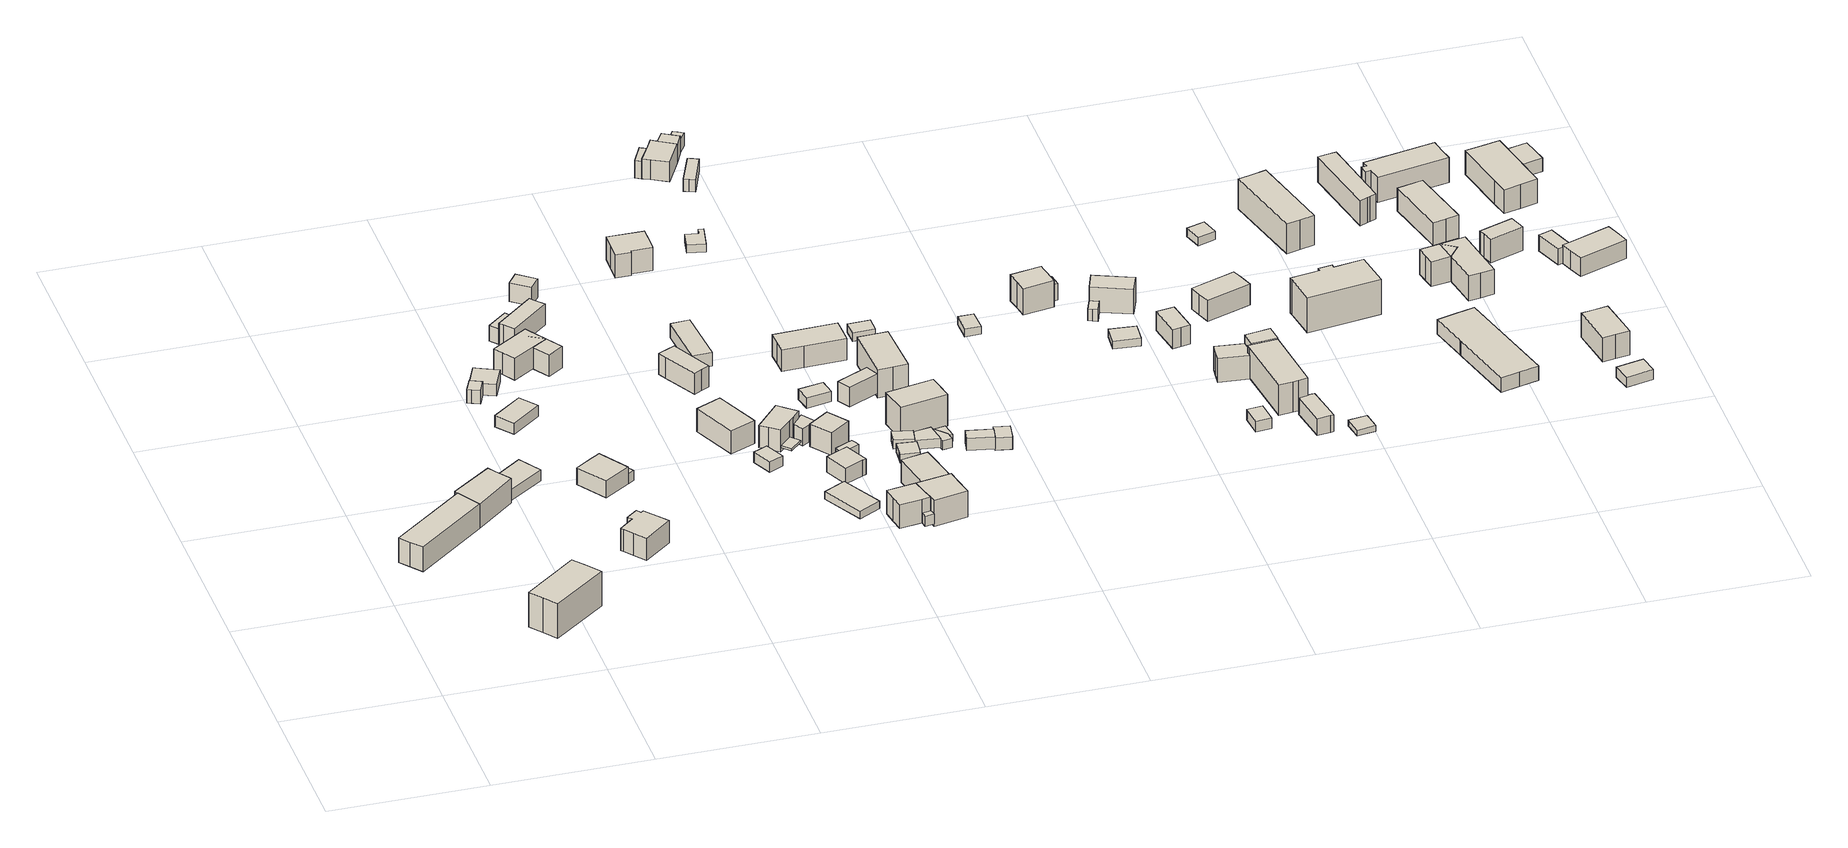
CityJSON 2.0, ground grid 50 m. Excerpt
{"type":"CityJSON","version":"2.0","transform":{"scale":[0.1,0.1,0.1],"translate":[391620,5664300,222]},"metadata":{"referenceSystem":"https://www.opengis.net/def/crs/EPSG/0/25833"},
"CityObjects":{
"building1":{"type":"Building","attributes":{"Gemeindeschluessel":"14627100","BezugspunktDach":"2200","function":"31001_9998","measuredHeight":10.17,"storeysAboveGround":3},"geometry":[{"type":"Solid","lod":"1","boundaries":[[[[0,1,2,3,4]],[[5,6,7,8,9]],[[5,9,4,3]],[[6,5,3,2]],[[7,6,2,1]],[[8,7,1,0]],[[9,8,0,4]]]]}]},
"building2":{"type":"Building","attributes":{"Gemeindeschluessel":"14627100","BezugspunktDach":"2200","function":"31001_9998","measuredHeight":15.36,"storeysAboveGround":5},"geometry":[{"type":"Solid","lod":"1","boundaries":[[[[10,11,12,13,14,15]],[[16,17,18,19,20,21]],[[16,21,15,14]],[[17,16,14,13]],[[18,17,13,12]],[[19,18,12,11]],[[20,19,11,10]],[[21,20,10,15]]]]}]},
"building3":{"type":"Building","attributes":{"Gemeindeschluessel":"14627100","BezugspunktDach":"2200","function":"31001_9998","measuredHeight":10.09,"storeysAboveGround":3},"geometry":[{"type":"Solid","lod":"1","boundaries":[[[[22,23,24,25,26,27,28,29,30]],[[31,32,33,34,35,6,36,5,37]],[[31,37,30,29]],[[32,31,29,28]],[[33,32,28,27]],[[34,33,27,26]],[[35,34,26,25]],[[6,35,25,24]],[[36,6,24,23]],[[5,36,23,22]],[[37,5,22,30]]]]}]},
"building4":{"type":"Building","attributes":{"Gemeindeschluessel":"14627100","BezugspunktDach":"2200","function":"31001_9998","measuredHeight":3.81,"storeysAboveGround":1},"geometry":[{"type":"Solid","lod":"1","boundaries":[[[[38,39,40,41,42]],[[43,44,34,32,31]],[[43,31,42,41]],[[44,43,41,40]],[[34,44,40,39]],[[32,34,39,38]],[[31,32,38,42]]]]}]},
"building5":{"type":"Building","attributes":{"Gemeindeschluessel":"14627100","BezugspunktDach":"2200","function":"31001_9998","measuredHeight":11.13,"storeysAboveGround":4},"geometry":[{"type":"Solid","lod":"1","boundaries":[[[[45,46,47,48,49,50,51,52,53,54,55]],[[56,57,58,59,60,61,62,63,64,65,66]],[[56,66,55,54]],[[57,56,54,53]],[[58,57,53,52]],[[59,58,52,51]],[[60,59,51,50]],[[61,60,50,49]],[[62,61,49,48]],[[63,62,48,47]],[[64,63,47,46]],[[65,64,46,45]],[[66,65,45,55]]]]}]},
"building6":{"type":"Building","attributes":{"Gemeindeschluessel":"14627100","function":"31001_9998"},"children":["building6-1","building6-2"]},
"building6-1":{"type":"BuildingPart","attributes":{"BezugspunktDach":"2200","measuredHeight":4.32,"storeysAboveGround":1},"parents":["building6"],"geometry":[{"type":"Solid","lod":"1","boundaries":[[[[67,68,69,70,71,72]],[[73,74,75,76,77,78]],[[73,78,72,71]],[[74,73,71,70]],[[75,74,70,69]],[[76,75,69,68]],[[77,76,68,67]],[[78,77,67,72]]]]}]},
"building6-2":{"type":"BuildingPart","attributes":{"BezugspunktDach":"2200","measuredHeight":5.6,"storeysAboveGround":2},"parents":["building6"],"geometry":[{"type":"Solid","lod":"1","boundaries":[[[[79,80,81,82,83]],[[78,84,85,86,87]],[[78,87,83,82]],[[84,78,82,81]],[[85,84,81,80]],[[86,85,80,79]],[[87,86,79,83]]]]}]},
"building7":{"type":"Building","attributes":{"Gemeindeschluessel":"14627100","BezugspunktDach":"2200","function":"31001_9998","measuredHeight":3.86,"storeysAboveGround":1},"geometry":[{"type":"Solid","lod":"1","boundaries":[[[[88,89,90,91]],[[92,93,94,95]],[[92,95,91,90]],[[93,92,90,89]],[[94,93,89,88]],[[95,94,88,91]]]]}]},
"building8":{"type":"Building","attributes":{"Gemeindeschluessel":"14627100","function":"31001_9998"},"children":["building8-1","building8-2"]},
"building8-1":{"type":"BuildingPart","attributes":{"BezugspunktDach":"2200","measuredHeight":7.68,"storeysAboveGround":3},"parents":["building8"],"geometry":[{"type":"Solid","lod":"1","boundaries":[[[[96,97,98,99,100]],[[101,102,103,104,105]],[[101,105,100,99]],[[102,101,99,98]],[[103,102,98,97]],[[104,103,97,96]],[[105,104,96,100]]]]}]},
"building8-2":{"type":"BuildingPart","attributes":{"BezugspunktDach":"2200","measuredHeight":3.93,"storeysAboveGround":1},"parents":["building8"],"geometry":[{"type":"Solid","lod":"1","boundaries":[[[[106,107,108,109]],[[110,111,103,112]],[[110,112,109,108]],[[111,110,108,107]],[[103,111,107,106]],[[112,103,106,109]]]]}]},
"building9":{"type":"Building","attributes":{"Gemeindeschluessel":"14627100","function":"31001_9998"},"children":["building9-1","building9-2"]},
"building9-1":{"type":"BuildingPart","attributes":{"BezugspunktDach":"2200","measuredHeight":8.28,"storeysAboveGround":3},"parents":["building9"],"geometry":[{"type":"Solid","lod":"1","boundaries":[[[[113,114,115,116,117]],[[118,119,120,121,122]],[[118,122,117,116]],[[119,118,116,115]],[[120,119,115,114]],[[121,120,114,113]],[[122,121,113,117]]]]}]},
"building9-2":{"type":"BuildingPart","attributes":{"BezugspunktDach":"2200","measuredHeight":8.28,"storeysAboveGround":3},"parents":["building9"],"geometry":[{"type":"Solid","lod":"1","boundaries":[[[[123,124,115,125,126]],[[127,119,128,129,130]],[[127,130,126,125]],[[119,127,125,115]],[[128,119,115,124]],[[129,128,124,123]],[[130,129,123,126]]]]}]},
"building10":{"type":"Building","attributes":{"Gemeindeschluessel":"14627100","function":"31001_9998"},"children":["building10-1","building10-2"]},
"building10-1":{"type":"BuildingPart","attributes":{"BezugspunktDach":"2200","measuredHeight":8.52,"storeysAboveGround":3},"parents":["building10"],"geometry":[{"type":"Solid","lod":"1","boundaries":[[[[131,132,133,134,135,136]],[[137,138,139,140,141,142]],[[137,142,136,135]],[[138,137,135,134]],[[139,138,134,133]],[[140,139,133,132]],[[141,140,132,131]],[[142,141,131,136]]]]}]},
"building10-2":{"type":"BuildingPart","attributes":{"BezugspunktDach":"2200","measuredHeight":5.28,"storeysAboveGround":2},"parents":["building10"],"geometry":[{"type":"Solid","lod":"1","boundaries":[[[[143,144,145,146]],[[147,148,142,149]],[[147,149,146,145]],[[148,147,145,144]],[[142,148,144,143]],[[149,142,143,146]]]]}]},
"building11":{"type":"Building","attributes":{"Gemeindeschluessel":"14627100","BezugspunktDach":"2200","function":"31001_9998","measuredHeight":7.3,"storeysAboveGround":2},"geometry":[{"type":"Solid","lod":"1","boundaries":[[[[150,151,152,153]],[[154,155,156,157]],[[154,157,153,152]],[[155,154,152,151]],[[156,155,151,150]],[[157,156,150,153]]]]}]},
"building12":{"type":"Building","attributes":{"Gemeindeschluessel":"14627100","BezugspunktDach":"2200","function":"31001_9998","measuredHeight":9.74,"storeysAboveGround":3},"geometry":[{"type":"Solid","lod":"1","boundaries":[[[[158,159,160,161,162]],[[163,164,165,166,167]],[[163,167,162,161]],[[164,163,161,160]],[[165,164,160,159]],[[166,165,159,158]],[[167,166,158,162]]]]}]},
"building13":{"type":"Building","attributes":{"Gemeindeschluessel":"14627100","BezugspunktDach":"2200","function":"31001_9998","measuredHeight":4.49,"storeysAboveGround":1},"geometry":[{"type":"Solid","lod":"1","boundaries":[[[[168,169,170,171]],[[172,173,174,175]],[[172,175,171,170]],[[173,172,170,169]],[[174,173,169,168]],[[175,174,168,171]]]]}]},
"building14":{"type":"Building","attributes":{"Gemeindeschluessel":"14627100","BezugspunktDach":"2200","function":"31001_9998","measuredHeight":9.71,"storeysAboveGround":3},"geometry":[{"type":"Solid","lod":"1","boundaries":[[[[176,177,178,179,180,181,182]],[[183,184,185,186,187,188,189]],[[183,189,182,181]],[[184,183,181,180]],[[185,184,180,179]],[[186,185,179,178]],[[187,186,178,177]],[[188,187,177,176]],[[189,188,176,182]]]]}]},
"building15":{"type":"Building","attributes":{"Gemeindeschluessel":"14627100","BezugspunktDach":"2200","function":"31001_9998","measuredHeight":2.56,"storeysAboveGround":1},"geometry":[{"type":"Solid","lod":"1","boundaries":[[[[190,191,192,193]],[[194,195,196,197]],[[194,197,193,192]],[[195,194,192,191]],[[196,195,191,190]],[[197,196,190,193]]]]}]},
"building16":{"type":"Building","attributes":{"Gemeindeschluessel":"14627100","BezugspunktDach":"2200","function":"31001_9998","measuredHeight":9.34,"storeysAboveGround":3},"geometry":[{"type":"Solid","lod":"1","boundaries":[[[[198,199,200,201,202,203,204,205]],[[206,207,208,209,210,211,212,213]],[[206,213,205,204]],[[207,206,204,203]],[[208,207,203,202]],[[209,208,202,201]],[[210,209,201,200]],[[211,210,200,199]],[[212,211,199,198]],[[213,212,198,205]]]]}]},
"building17":{"type":"Building","attributes":{"Gemeindeschluessel":"14627100","BezugspunktDach":"2200","function":"31001_9998","measuredHeight":0.772,"storeysAboveGround":1},"geometry":[{"type":"Solid","lod":"1","boundaries":[[[[214,215,216,217]],[[218,219,220,221]],[[218,221,217,216]],[[219,218,216,215]],[[220,219,215,214]],[[221,220,214,217]]]]}]},
"building18":{"type":"Building","attributes":{"Gemeindeschluessel":"14627100","BezugspunktDach":"2200","function":"31001_9998","measuredHeight":5.07,"storeysAboveGround":2},"geometry":[{"type":"Solid","lod":"1","boundaries":[[[[222,223,224,225,226]],[[227,228,229,230,231]],[[227,231,226,225]],[[228,227,225,224]],[[229,228,224,223]],[[230,229,223,222]],[[231,230,222,226]]]]}]},
"building19":{"type":"Building","attributes":{"Gemeindeschluessel":"14627100","BezugspunktDach":"2200","function":"31001_9998","measuredHeight":5.89,"storeysAboveGround":2},"geometry":[{"type":"Solid","lod":"1","boundaries":[[[[232,233,234,235,236,237,238]],[[239,240,241,242,243,244,245]],[[239,245,238,237]],[[240,239,237,236]],[[241,240,236,235]],[[242,241,235,234]],[[243,242,234,233]],[[244,243,233,232]],[[245,244,232,238]]]]}]},
"building20":{"type":"Building","attributes":{"Gemeindeschluessel":"14627100","BezugspunktDach":"2200","function":"31001_9998","measuredHeight":7.03,"storeysAboveGround":2},"geometry":[{"type":"Solid","lod":"1","boundaries":[[[[246,247,248,249,250,251]],[[252,253,254,255,256,257]],[[252,257,251,250]],[[253,252,250,249]],[[254,253,249,248]],[[255,254,248,247]],[[256,255,247,246]],[[257,256,246,251]]]]}]},
"building21":{"type":"Building","attributes":{"Gemeindeschluessel":"14627100","BezugspunktDach":"2200","function":"31001_9998","measuredHeight":10.52,"storeysAboveGround":4},"geometry":[{"type":"Solid","lod":"1","boundaries":[[[[258,259,260,261,262,263,264,265]],[[266,267,268,269,270,271,272,273]],[[266,273,265,264]],[[267,266,264,263]],[[268,267,263,262]],[[269,268,262,261]],[[270,269,261,260]],[[271,270,260,259]],[[272,271,259,258]],[[273,272,258,265]]]]}]},
"building22":{"type":"Building","attributes":{"Gemeindeschluessel":"14627100","function":"31001_9998"},"children":["building22-1","building22-2","building22-3"]},
"building22-1":{"type":"BuildingPart","attributes":{"BezugspunktDach":"2200","measuredHeight":10.21,"storeysAboveGround":3},"parents":["building22"],"geometry":[{"type":"Solid","lod":"1","boundaries":[[[[274,275,276,277,278,279,280]],[[281,282,283,284,285,286,287]],[[281,287,280,279]],[[282,281,279,278]],[[283,282,278,277]],[[284,283,277,276]],[[285,284,276,275]],[[286,285,275,274]],[[287,286,274,280]]]]}]},
"building22-2":{"type":"BuildingPart","attributes":{"BezugspunktDach":"2200","measuredHeight":3.5,"storeysAboveGround":1},"parents":["building22"],"geometry":[{"type":"Solid","lod":"1","boundaries":[[[[288,289,290,291,292]],[[293,294,295,296,287]],[[293,287,292,291]],[[294,293,291,290]],[[295,294,290,289]],[[296,295,289,288]],[[287,296,288,292]]]]}]},
"building22-3":{"type":"BuildingPart","attributes":{"BezugspunktDach":"2200","measuredHeight":3.5,"storeysAboveGround":1},"parents":["building22"],"geometry":[{"type":"Solid","lod":"1","boundaries":[[[[297,298,299,300]],[[283,301,302,284]],[[283,284,300,299]],[[301,283,299,298]],[[302,301,298,297]],[[284,302,297,300]]]]}]},
"building23":{"type":"Building","attributes":{"Gemeindeschluessel":"14627100","BezugspunktDach":"2200","function":"31001_9998","measuredHeight":5.19,"storeysAboveGround":2},"geometry":[{"type":"Solid","lod":"1","boundaries":[[[[303,304,305,306,307,308]],[[309,310,311,312,313,314]],[[309,314,308,307]],[[310,309,307,306]],[[311,310,306,305]],[[312,311,305,304]],[[313,312,304,303]],[[314,313,303,308]]]]}]},
"building24":{"type":"Building","attributes":{"Gemeindeschluessel":"14627100","BezugspunktDach":"2200","function":"31001_9998","measuredHeight":9.39,"storeysAboveGround":3},"geometry":[{"type":"Solid","lod":"1","boundaries":[[[[315,316,317,318]],[[319,320,321,322]],[[319,322,318,317]],[[320,319,317,316]],[[321,320,316,315]],[[322,321,315,318]]]]}]},
"building25":{"type":"Building","attributes":{"Gemeindeschluessel":"14627100","BezugspunktDach":"2200","function":"31001_9998","measuredHeight":11.03,"storeysAboveGround":4},"geometry":[{"type":"Solid","lod":"1","boundaries":[[[[323,324,325,326,327,279]],[[328,329,330,331,332,333]],[[328,333,279,327]],[[329,328,327,326]],[[330,329,326,325]],[[331,330,325,324]],[[332,331,324,323]],[[333,332,323,279]]]]}]},
"building26":{"type":"Building","attributes":{"Gemeindeschluessel":"14627100","BezugspunktDach":"2200","function":"31001_9998","measuredHeight":9.31,"storeysAboveGround":3},"geometry":[{"type":"Solid","lod":"1","boundaries":[[[[334,335,336,337]],[[338,339,340,341]],[[338,341,337,336]],[[339,338,336,335]],[[340,339,335,334]],[[341,340,334,337]]]]}]},
"building27":{"type":"Building","attributes":{"Gemeindeschluessel":"14627100","BezugspunktDach":"2200","function":"31001_9998","measuredHeight":3.47,"storeysAboveGround":1},"geometry":[{"type":"Solid","lod":"1","boundaries":[[[[342,343,344,345]],[[346,347,348,349]],[[346,349,345,344]],[[347,346,344,343]],[[348,347,343,342]],[[349,348,342,345]]]]}]},
"building28":{"type":"Building","attributes":{"Gemeindeschluessel":"14627100","BezugspunktDach":"2200","function":"31001_9998","measuredHeight":3.31,"storeysAboveGround":1},"geometry":[{"type":"Solid","lod":"1","boundaries":[[[[350,351,352,353,354,355]],[[356,357,358,359,360,361]],[[356,361,355,354]],[[357,356,354,353]],[[358,357,353,352]],[[359,358,352,351]],[[360,359,351,350]],[[361,360,350,355]]]]}]},
"building29":{"type":"Building","attributes":{"Gemeindeschluessel":"14627100","BezugspunktDach":"2200","function":"31001_9998","measuredHeight":3.23,"storeysAboveGround":1},"geometry":[{"type":"Solid","lod":"1","boundaries":[[[[362,363,364,365]],[[366,367,368,369]],[[366,369,365,364]],[[367,366,364,363]],[[368,367,363,362]],[[369,368,362,365]]]]}]},
"building30":{"type":"Building","attributes":{"Gemeindeschluessel":"14627100","BezugspunktDach":"2200","function":"31001_9998","measuredHeight":2.7,"storeysAboveGround":1},"geometry":[{"type":"Solid","lod":"1","boundaries":[[[[370,371,372,373,374,375]],[[376,377,378,379,380,381]],[[376,381,375,374]],[[377,376,374,373]],[[378,377,373,372]],[[379,378,372,371]],[[380,379,371,370]],[[381,380,370,375]]]]}]},
"building31":{"type":"Building","attributes":{"Gemeindeschluessel":"14627100","BezugspunktDach":"2200","function":"31001_9998","measuredHeight":9.22,"storeysAboveGround":3},"geometry":[{"type":"Solid","lod":"1","boundaries":[[[[382,383,384,385,386,387,388]],[[389,390,391,392,393,394,395]],[[389,395,388,387]],[[390,389,387,386]],[[391,390,386,385]],[[392,391,385,384]],[[393,392,384,383]],[[394,393,383,382]],[[395,394,382,388]]]]}]},
"building32":{"type":"Building","attributes":{"Gemeindeschluessel":"14627100","BezugspunktDach":"2200","function":"31001_9998","measuredHeight":8.23,"storeysAboveGround":3},"geometry":[{"type":"Solid","lod":"1","boundaries":[[[[396,397,398,399]],[[400,401,402,403]],[[400,403,399,398]],[[401,400,398,397]],[[402,401,397,396]],[[403,402,396,399]]]]}]},
"building33":{"type":"Building","attributes":{"Gemeindeschluessel":"14627100","BezugspunktDach":"2200","function":"31001_9998","measuredHeight":3.1,"storeysAboveGround":1},"geometry":[{"type":"Solid","lod":"1","boundaries":[[[[404,405,406,407]],[[408,409,410,411]],[[408,411,407,406]],[[409,408,406,405]],[[410,409,405,404]],[[411,410,404,407]]]]}]},
"building34":{"type":"Building","attributes":{"Gemeindeschluessel":"14627100","BezugspunktDach":"2200","function":"31001_9998","measuredHeight":12.46,"storeysAboveGround":4},"geometry":[{"type":"Solid","lod":"1","boundaries":[[[[412,413,414,415,416]],[[417,418,419,420,421]],[[417,421,416,415]],[[418,417,415,414]],[[419,418,414,413]],[[420,419,413,412]],[[421,420,412,416]]]]}]},
"building35":{"type":"Building","attributes":{"Gemeindeschluessel":"14627100","function":"31001_9998"},"children":["building35-1","building35-2"]},
"building35-1":{"type":"BuildingPart","attributes":{"BezugspunktDach":"2200","measuredHeight":2.99,"storeysAboveGround":1},"parents":["building35"],"geometry":[{"type":"Solid","lod":"1","boundaries":[[[[422,423,424,425,426]],[[427,428,429,430,431]],[[427,431,426,425]],[[428,427,425,424]],[[429,428,424,423]],[[430,429,423,422]],[[431,430,422,426]]]]}]},
"building35-2":{"type":"BuildingPart","attributes":{"BezugspunktDach":"2200","measuredHeight":2.45,"storeysAboveGround":1},"parents":["building35"],"geometry":[{"type":"Solid","lod":"1","boundaries":[[[[432,433,434,435]],[[436,437,427,431]],[[436,431,435,434]],[[437,436,434,433]],[[427,437,433,432]],[[431,427,432,435]]]]}]},
"building36":{"type":"Building","attributes":{"Gemeindeschluessel":"14627100","function":"31001_9998"},"children":["building36-1","building36-2","building36-3"]},
"building36-1":{"type":"BuildingPart","attributes":{"BezugspunktDach":"2200","measuredHeight":7.25,"storeysAboveGround":2},"parents":["building36"],"geometry":[{"type":"Solid","lod":"1","boundaries":[[[[438,439,440,441,442,443,444,445]],[[446,447,448,449,450,451,452,453]],[[446,453,445,444]],[[447,446,444,443]],[[448,447,443,442]],[[449,448,442,441]],[[450,449,441,440]],[[451,450,440,439]],[[452,451,439,438]],[[453,452,438,445]]]]}]},
"building36-2":{"type":"BuildingPart","attributes":{"BezugspunktDach":"2200","measuredHeight":6.3,"storeysAboveGround":2},"parents":["building36"],"geometry":[{"type":"Solid","lod":"1","boundaries":[[[[454,455,456,457]],[[458,446,453,459]],[[458,459,457,456]],[[446,458,456,455]],[[453,446,455,454]],[[459,453,454,457]]]]}]},
"building36-3":{"type":"BuildingPart","attributes":{"BezugspunktDach":"2200","measuredHeight":6.66,"storeysAboveGround":2},"parents":["building36"],"geometry":[{"type":"Solid","lod":"1","boundaries":[[[[460,461,462,463,464,465,466]],[[467,468,469,470,450,471,448]],[[467,448,466,465]],[[468,467,465,464]],[[469,468,464,463]],[[470,469,463,462]],[[450,470,462,461]],[[471,450,461,460]],[[448,471,460,466]]]]}]},
"building37":{"type":"Building","attributes":{"Gemeindeschluessel":"14627100","BezugspunktDach":"2200","function":"31001_9998","measuredHeight":4.62,"storeysAboveGround":2},"geometry":[{"type":"Solid","lod":"1","boundaries":[[[[472,473,474,475,476,477]],[[478,479,480,481,482,483]],[[478,483,477,476]],[[479,478,476,475]],[[480,479,475,474]],[[481,480,474,473]],[[482,481,473,472]],[[483,482,472,477]]]]}]},
"building38":{"type":"Building","attributes":{"Gemeindeschluessel":"14627100","BezugspunktDach":"2200","function":"31001_9998","measuredHeight":11.35,"storeysAboveGround":4},"geometry":[{"type":"Solid","lod":"1","boundaries":[[[[484,485,486,487,488,489]],[[490,491,492,493,494,495]],[[490,495,489,488]],[[491,490,488,487]],[[492,491,487,486]],[[493,492,486,485]],[[494,493,485,484]],[[495,494,484,489]]]]}]},
"building39":{"type":"Building","attributes":{"Gemeindeschluessel":"14627100","BezugspunktDach":"2200","function":"31001_9998","measuredHeight":4.21,"storeysAboveGround":1},"geometry":[{"type":"Solid","lod":"1","boundaries":[[[[496,497,498,499]],[[500,501,502,503]],[[500,503,499,498]],[[501,500,498,497]],[[502,501,497,496]],[[503,502,496,499]]]]}]},
"building40":{"type":"Building","attributes":{"Gemeindeschluessel":"14627100","BezugspunktDach":"2200","function":"31001_9998","measuredHeight":5.48,"storeysAboveGround":2},"geometry":[{"type":"Solid","lod":"1","boundaries":[[[[504,505,506,507,508]],[[509,510,511,512,513]],[[509,513,508,507]],[[510,509,507,506]],[[511,510,506,505]],[[512,511,505,504]],[[513,512,504,508]]]]}]},
"building41":{"type":"Building","attributes":{"Gemeindeschluessel":"14627100","BezugspunktDach":"2200","function":"31001_9998","measuredHeight":2.88,"storeysAboveGround":1},"geometry":[{"type":"Solid","lod":"1","boundaries":[[[[514,515,516,517]],[[518,519,520,521]],[[518,521,517,516]],[[519,518,516,515]],[[520,519,515,514]],[[521,520,514,517]]]]}]},
"building42":{"type":"Building","attributes":{"Gemeindeschluessel":"14627100","BezugspunktDach":"2200","function":"31001_9998","measuredHeight":4.18,"storeysAboveGround":1},"geometry":[{"type":"Solid","lod":"1","boundaries":[[[[522,523,524,525,526]],[[527,528,529,530,531]],[[527,531,526,525]],[[528,527,525,524]],[[529,528,524,523]],[[530,529,523,522]],[[531,530,522,526]]]]}]},
"building43":{"type":"Building","attributes":{"Gemeindeschluessel":"14627100","BezugspunktDach":"2200","function":"31001_9998","measuredHeight":2.68,"storeysAboveGround":1},"geometry":[{"type":"Solid","lod":"1","boundaries":[[[[532,533,534,535]],[[536,537,538,539]],[[536,539,535,534]],[[537,536,534,533]],[[538,537,533,532]],[[539,538,532,535]]]]}]},
"building44":{"type":"Building","attributes":{"Gemeindeschluessel":"14627100","function":"31001_9998"},"children":["building44-1","building44-2"]},
"building44-1":{"type":"BuildingPart","attributes":{"BezugspunktDach":"2200","measuredHeight":11.18,"storeysAboveGround":4},"parents":["building44"],"geometry":[{"type":"Solid","lod":"1","boundaries":[[[[540,541,542,543,544,545,546,547]],[[548,549,550,551,552,553,554,555]],[[548,555,547,546]],[[549,548,546,545]],[[550,549,545,544]],[[551,550,544,543]],[[552,551,543,542]],[[553,552,542,541]],[[554,553,541,540]],[[555,554,540,547]]]]}]},
"building44-2":{"type":"BuildingPart","attributes":{"BezugspunktDach":"2200","measuredHeight":5.69,"storeysAboveGround":2},"parents":["building44"],"geometry":[{"type":"Solid","lod":"1","boundaries":[[[[556,557,558,559]],[[560,561,551,549]],[[560,549,559,558]],[[561,560,558,557]],[[551,561,557,556]],[[549,551,556,559]]]]}]},
"building45":{"type":"Building","attributes":{"Gemeindeschluessel":"14627100","BezugspunktDach":"2200","function":"31001_9998","measuredHeight":2.72,"storeysAboveGround":1},"geometry":[{"type":"Solid","lod":"1","boundaries":[[[[562,563,564,565]],[[566,567,568,569]],[[566,569,565,564]],[[567,566,564,563]],[[568,567,563,562]],[[569,568,562,565]]]]}]},
"building46":{"type":"Building","attributes":{"Gemeindeschluessel":"14627100","function":"31001_9998"},"children":["building46-1","building46-2"]},
"building46-1":{"type":"BuildingPart","attributes":{"BezugspunktDach":"2200","measuredHeight":10.09,"storeysAboveGround":3},"parents":["building46"],"geometry":[{"type":"Solid","lod":"1","boundaries":[[[[570,571,572,573]],[[574,575,576,577]],[[574,577,573,572]],[[575,574,572,571]],[[576,575,571,570]],[[577,576,570,573]]]]}]},
"building46-2":{"type":"BuildingPart","attributes":{"BezugspunktDach":"2200","measuredHeight":4.78,"storeysAboveGround":2},"parents":["building46"],"geometry":[{"type":"Solid","lod":"1","boundaries":[[[[578,579,580,581,582,583]],[[577,584,585,586,587,588]],[[577,588,583,582]],[[584,577,582,581]],[[585,584,581,580]],[[586,585,580,579]],[[587,586,579,578]],[[588,587,578,583]]]]}]},
"building47":{"type":"Building","attributes":{"Gemeindeschluessel":"14627100","BezugspunktDach":"2200","function":"31001_9998","measuredHeight":3.75,"storeysAboveGround":1},"geometry":[{"type":"Solid","lod":"1","boundaries":[[[[589,590,591,592]],[[593,594,595,596]],[[593,596,592,591]],[[594,593,591,590]],[[595,594,590,589]],[[596,595,589,592]]]]}]},
"building48":{"type":"Building","attributes":{"Gemeindeschluessel":"14627100","BezugspunktDach":"2200","function":"31001_9998","measuredHeight":8.34,"storeysAboveGround":3},"geometry":[{"type":"Solid","lod":"1","boundaries":[[[[597,598,599,600,601]],[[602,603,604,605,606]],[[602,606,601,600]],[[603,602,600,599]],[[604,603,599,598]],[[605,604,598,597]],[[606,605,597,601]]]]}]},
"building49":{"type":"Building","attributes":{"Gemeindeschluessel":"14627100","BezugspunktDach":"2200","function":"31001_9998","measuredHeight":10.07,"storeysAboveGround":3},"geometry":[{"type":"Solid","lod":"1","boundaries":[[[[607,608,609,610,611,612,613,614]],[[615,616,617,618,619,620,621,622]],[[615,622,614,613]],[[616,615,613,612]],[[617,616,612,611]],[[618,617,611,610]],[[619,618,610,609]],[[620,619,609,608]],[[621,620,608,607]],[[622,621,607,614]]]]}]},
"building50":{"type":"Building","attributes":{"Gemeindeschluessel":"14627100","function":"31001_9998"},"children":["building50-1","building50-2"]},
"building50-1":{"type":"BuildingPart","attributes":{"BezugspunktDach":"2200","measuredHeight":12.4,"storeysAboveGround":4},"parents":["building50"],"geometry":[{"type":"Solid","lod":"1","boundaries":[[[[623,624,625,626,627,628,629,630,631]],[[632,633,634,635,636,637,638,639,640]],[[632,640,631,630]],[[633,632,630,629]],[[634,633,629,628]],[[635,634,628,627]],[[636,635,627,626]],[[637,636,626,625]],[[638,637,625,624]],[[639,638,624,623]],[[640,639,623,631]]]]}]},
"building50-2":{"type":"BuildingPart","attributes":{"BezugspunktDach":"2200","measuredHeight":12.36,"storeysAboveGround":4},"parents":["building50"],"geometry":[{"type":"Solid","lod":"1","boundaries":[[[[641,642,643,644,645,646]],[[647,648,634,649,632,650]],[[647,650,646,645]],[[648,647,645,644]],[[634,648,644,643]],[[649,634,643,642]],[[632,649,642,641]],[[650,632,641,646]]]]}]},
"building51":{"type":"Building","attributes":{"Gemeindeschluessel":"14627100","BezugspunktDach":"2200","function":"31001_9998","measuredHeight":5.96,"storeysAboveGround":2},"geometry":[{"type":"Solid","lod":"1","boundaries":[[[[651,652,653,654,655,656,657]],[[658,659,660,661,662,663,664]],[[658,664,657,656]],[[659,658,656,655]],[[660,659,655,654]],[[661,660,654,653]],[[662,661,653,652]],[[663,662,652,651]],[[664,663,651,657]]]]}]},
"building52":{"type":"Building","attributes":{"Gemeindeschluessel":"14627100","BezugspunktDach":"2200","function":"31001_3043","measuredHeight":9.83,"storeysAboveGround":3},"geometry":[{"type":"Solid","lod":"1","boundaries":[[[[665,666,667,668,669,670]],[[671,672,673,674,675,676]],[[671,676,670,669]],[[672,671,669,668]],[[673,672,668,667]],[[674,673,667,666]],[[675,674,666,665]],[[676,675,665,670]]]]}]},
"building53":{"type":"Building","attributes":{"Gemeindeschluessel":"14627100","BezugspunktDach":"2200","function":"31001_9998","measuredHeight":1.97,"storeysAboveGround":1},"geometry":[{"type":"Solid","lod":"1","boundaries":[[[[677,678,679,680]],[[681,682,683,684]],[[681,684,680,679]],[[682,681,679,678]],[[683,682,678,677]],[[684,683,677,680]]]]}]},
"building54":{"type":"Building","attributes":{"Gemeindeschluessel":"14627100","BezugspunktDach":"2200","function":"31001_9998","measuredHeight":2.92,"storeysAboveGround":1},"geometry":[{"type":"Solid","lod":"1","boundaries":[[[[685,686,687,688]],[[689,690,691,692]],[[689,692,688,687]],[[690,689,687,686]],[[691,690,686,685]],[[692,691,685,688]]]]}]},
"building55":{"type":"Building","attributes":{"Gemeindeschluessel":"14627100","BezugspunktDach":"2200","function":"31001_9998","measuredHeight":15.13,"storeysAboveGround":5},"geometry":[{"type":"Solid","lod":"1","boundaries":[[[[693,694,695,696,697,698,699,700,701]],[[702,703,704,705,706,707,708,709,710]],[[702,710,701,700]],[[703,702,700,699]],[[704,703,699,698]],[[705,704,698,697]],[[706,705,697,696]],[[707,706,696,695]],[[708,707,695,694]],[[709,708,694,693]],[[710,709,693,701]]]]}]},
"building56":{"type":"Building","attributes":{"Gemeindeschluessel":"14627100","BezugspunktDach":"2200","function":"31001_9998","measuredHeight":13.28,"storeysAboveGround":4},"geometry":[{"type":"Solid","lod":"1","boundaries":[[[[711,712,713,714,715,716]],[[717,718,719,720,721,722]],[[717,722,716,715]],[[718,717,715,714]],[[719,718,714,713]],[[720,719,713,712]],[[721,720,712,711]],[[722,721,711,716]]]]}]},
"building57":{"type":"Building","attributes":{"Gemeindeschluessel":"14627100","BezugspunktDach":"2200","function":"31001_9998","measuredHeight":5.64,"storeysAboveGround":2},"geometry":[{"type":"Solid","lod":"1","boundaries":[[[[723,724,725,726,727,728,729,730]],[[731,732,733,734,735,736,737,738]],[[731,738,730,729]],[[732,731,729,728]],[[733,732,728,727]],[[734,733,727,726]],[[735,734,726,725]],[[736,735,725,724]],[[737,736,724,723]],[[738,737,723,730]]]]}]},
"building58":{"type":"Building","attributes":{"Gemeindeschluessel":"14627100","BezugspunktDach":"2200","function":"31001_9998","measuredHeight":10.59,"storeysAboveGround":4},"geometry":[{"type":"Solid","lod":"1","boundaries":[[[[739,740,741,742,743,744,745]],[[746,747,748,749,750,751,752]],[[746,752,745,744]],[[747,746,744,743]],[[748,747,743,742]],[[749,748,742,741]],[[750,749,741,740]],[[751,750,740,739]],[[752,751,739,745]]]]}]},
"building59":{"type":"Building","attributes":{"Gemeindeschluessel":"14627100","function":"31001_9998"},"children":["building59-1","building59-2"]},
"building59-1":{"type":"BuildingPart","attributes":{"BezugspunktDach":"2200","measuredHeight":11.04,"storeysAboveGround":4},"parents":["building59"],"geometry":[{"type":"Solid","lod":"1","boundaries":[[[[753,754,755,756,757]],[[758,759,760,761,762]],[[758,762,757,756]],[[759,758,756,755]],[[760,759,755,754]],[[761,760,754,753]],[[762,761,753,757]]]]}]},
"building59-2":{"type":"BuildingPart","attributes":{"BezugspunktDach":"2200","measuredHeight":11.03,"storeysAboveGround":4},"parents":["building59"],"geometry":[{"type":"Solid","lod":"1","boundaries":[[[[763,764,765,766,757,767]],[[762,768,769,770,771,772]],[[762,772,767,757]],[[768,762,757,766]],[[769,768,766,765]],[[770,769,765,764]],[[771,770,764,763]],[[772,771,763,767]]]]}]},
"building60":{"type":"Building","attributes":{"Gemeindeschluessel":"14627100","BezugspunktDach":"2200","function":"31001_9998","measuredHeight":9.92,"storeysAboveGround":3},"geometry":[{"type":"Solid","lod":"1","boundaries":[[[[773,774,775,776,777]],[[778,779,780,781,782]],[[778,782,777,776]],[[779,778,776,775]],[[780,779,775,774]],[[781,780,774,773]],[[782,781,773,777]]]]}]},
"building61":{"type":"Building","attributes":{"Gemeindeschluessel":"14627100","BezugspunktDach":"2200","function":"31001_9998","measuredHeight":10.93,"storeysAboveGround":4},"geometry":[{"type":"Solid","lod":"1","boundaries":[[[[783,784,785,786,787,788,789,790,791,792]],[[793,794,795,796,797,798,799,800,801,802]],[[793,802,792,791]],[[794,793,791,790]],[[795,794,790,789]],[[796,795,789,788]],[[797,796,788,787]],[[798,797,787,786]],[[799,798,786,785]],[[800,799,785,784]],[[801,800,784,783]],[[802,801,783,792]]]]}]},
"building62":{"type":"Building","attributes":{"Gemeindeschluessel":"14627100","BezugspunktDach":"2200","function":"31001_9998","measuredHeight":3.54,"storeysAboveGround":1},"geometry":[{"type":"Solid","lod":"1","boundaries":[[[[803,804,805,806]],[[807,808,809,810]],[[807,810,806,805]],[[808,807,805,804]],[[809,808,804,803]],[[810,809,803,806]]]]}]},
"building63":{"type":"Building","attributes":{"Gemeindeschluessel":"14627100","function":"31001_9998"},"children":["building63-1","building63-2"]},
"building63-1":{"type":"BuildingPart","attributes":{"BezugspunktDach":"2200","measuredHeight":10.84,"storeysAboveGround":4},"parents":["building63"],"geometry":[{"type":"Solid","lod":"1","boundaries":[[[[811,812,813,814,815,816,817]],[[818,819,820,821,822,823,824]],[[818,824,817,816]],[[819,818,816,815]],[[820,819,815,814]],[[821,820,814,813]],[[822,821,813,812]],[[823,822,812,811]],[[824,823,811,817]]]]}]},
"building63-2":{"type":"BuildingPart","attributes":{"BezugspunktDach":"2200","measuredHeight":3.5,"storeysAboveGround":1},"parents":["building63"],"geometry":[{"type":"Solid","lod":"1","boundaries":[[[[825,826,827,828]],[[829,830,831,820]],[[829,820,828,827]],[[830,829,827,826]],[[831,830,826,825]],[[820,831,825,828]]]]}]},
"building64":{"type":"Building","attributes":{"Gemeindeschluessel":"14627100","BezugspunktDach":"2200","function":"31001_9998","measuredHeight":9.64,"storeysAboveGround":3},"geometry":[{"type":"Solid","lod":"1","boundaries":[[[[832,833,834,835,836]],[[837,838,839,840,841]],[[837,841,836,835]],[[838,837,835,834]],[[839,838,834,833]],[[840,839,833,832]],[[841,840,832,836]]]]}]},
"building65":{"type":"Building","attributes":{"Gemeindeschluessel":"14627100","BezugspunktDach":"2200","function":"31001_9998","measuredHeight":6.44,"storeysAboveGround":2},"geometry":[{"type":"Solid","lod":"1","boundaries":[[[[842,843,844,845,846,847]],[[848,849,850,851,852,853]],[[848,853,847,846]],[[849,848,846,845]],[[850,849,845,844]],[[851,850,844,843]],[[852,851,843,842]],[[853,852,842,847]]]]}]},
"building66":{"type":"Building","attributes":{"Gemeindeschluessel":"14627100","BezugspunktDach":"2200","function":"31001_9998","measuredHeight":10.77,"storeysAboveGround":4},"geometry":[{"type":"Solid","lod":"1","boundaries":[[[[854,855,856,857,858,859,860]],[[861,862,863,864,865,866,867]],[[861,867,860,859]],[[862,861,859,858]],[[863,862,858,857]],[[864,863,857,856]],[[865,864,856,855]],[[866,865,855,854]],[[867,866,854,860]]]]}]},
"building67":{"type":"Building","attributes":{"Gemeindeschluessel":"14627100","BezugspunktDach":"2200","function":"31001_9998","measuredHeight":7.88,"storeysAboveGround":3},"geometry":[{"type":"Solid","lod":"1","boundaries":[[[[868,869,870,871,872,873,874]],[[875,876,877,878,879,880,881]],[[875,881,874,873]],[[876,875,873,872]],[[877,876,872,871]],[[878,877,871,870]],[[879,878,870,869]],[[880,879,869,868]],[[881,880,868,874]]]]}]},
"building68":{"type":"Building","attributes":{"Gemeindeschluessel":"14627100","BezugspunktDach":"2200","function":"31001_9998","measuredHeight":4.52,"storeysAboveGround":2},"geometry":[{"type":"Solid","lod":"1","boundaries":[[[[882,883,884,885]],[[886,887,888,889]],[[886,889,885,884]],[[887,886,884,883]],[[888,887,883,882]],[[889,888,882,885]]]]}]}
},
"vertices":[
[33,449,250],[62,413,250],[284,588,250],[239,663,250],[7,481,250],[239,663,165],[284,588,165],[62,413,165],[33,449,165],[7,481,165],
[318,46,256],[350,3,256],[522,135,256],[488,178,256],[455,219,256],[286,87,256],[455,219,136],[488,178,136],[522,135,136],[350,3,136],[318,46,136],[286,87,136],
[239,663,249],[259,630,249],[284,588,249],[411,694,249],[407,701,249],[386,730,249],[375,746,249],[361,767,249],[233,674,249],[361,767,165],[375,746,165],[386,730,165],[407,701,165],[411,694,165],[259,630,165],[233,674,165],
[375,746,203],[407,701,203],[526,783,203],[480,854,203],[361,767,203],[480,854,165],[526,783,165],
[654,363,235],[677,334,235],[705,299,235],[795,371,235],[767,406,235],[737,443,235],[729,436,235],[718,450,235],[683,422,235],[694,409,235],[648,371,235],[694,409,158],[683,422,158],[718,450,158],[729,436,158],[737,443,158],[767,406,158],[795,371,158],[705,299,158],[677,334,158],[654,363,158],[648,371,158],
[446,1234,239],[515,1203,239],[547,1276,239],[479,1306,239],[473,1309,239],[441,1237,239],[473,1309,199],[479,1306,199],[547,1276,199],[515,1203,199],[446,1234,199],[441,1237,199],
[435,1187,246],[458,1176,246],[478,1220,246],[441,1237,246],[421,1193,246],[478,1220,199],[458,1176,199],[435,1187,199],[421,1193,199],
[513,1013,224],[606,1085,224],[563,1140,224],[470,1068,224],[563,1140,185],[606,1085,185],[513,1013,185],[470,1068,185],
[682,638,226],[764,692,226],[703,785,226],[665,761,226],[620,731,226],[665,761,168],[703,785,168],[764,692,168],[682,638,168],[620,731,168],
[764,692,202],[785,706,202],[738,779,202],[716,765,202],[738,779,168],[785,706,168],[716,765,168],
[572,1337,255],[597,1298,255],[714,1374,255],[670,1441,255],[553,1365,255],[670,1441,180],[714,1374,180],[597,1298,180],[572,1337,180],[553,1365,180],
[699,1290,255],[748,1322,255],[669,1400,255],[665,1342,255],[669,1400,180],[748,1322,180],[699,1290,180],[665,1342,180],
[615,1473,259],[640,1444,259],[762,1547,259],[737,1576,259],[726,1589,259],[604,1486,259],[726,1589,186],[737,1576,186],[762,1547,186],[640,1444,186],[615,1473,186],[604,1486,186],
[604,1486,239],[666,1538,239],[644,1564,239],[582,1512,239],[644,1564,186],[666,1538,186],[582,1512,186],
[750,1646,257],[780,1686,257],[724,1728,257],[694,1688,257],[724,1728,193],[780,1686,193],[750,1646,193],[694,1688,193],
[1125,857,183],[1205,892,183],[1142,1036,183],[1100,1017,183],[1062,1000,183],[1100,1017,103],[1142,1036,103],[1205,892,103],[1125,857,103],[1062,1000,103],
[1200,714,151],[1245,736,151],[1215,799,151],[1170,778,151],[1215,799,115],[1245,736,115],[1200,714,115],[1170,778,115],
[1055,1300,175],[1112,1194,175],[1138,1208,175],[1163,1222,175],[1096,1352,175],[1069,1339,175],[1042,1327,175],[1069,1339,102],[1096,1352,102],[1163,1222,102],[1138,1208,102],[1112,1194,102],[1055,1300,102],[1042,1327,102],
[1388,420,129],[1457,457,129],[1388,587,129],[1318,550,129],[1388,587,103],[1457,457,103],[1388,420,103],[1318,550,103],
[1241,869,167],[1271,846,167],[1309,884,167],[1325,899,167],[1350,928,167],[1319,954,167],[1294,976,167],[1217,887,167],[1294,976,90],[1319,954,90],[1350,928,90],[1325,899,90],[1309,884,90],[1271,846,90],[1241,869,90],[1217,887,90],
[1297,819,113],[1335,857,113],[1309,884,113],[1271,846,113],[1309,884,106],[1335,857,106],[1297,819,106],[1271,846,106],
[1140,1314,155],[1201,1318,155],[1187,1503,155],[1129,1499,155],[1126,1498,155],[1129,1499,107],[1187,1503,107],[1201,1318,107],[1140,1314,107],[1126,1498,107],
[1398,604,161],[1458,633,161],[1469,638,161],[1433,715,161],[1422,709,161],[1418,708,161],[1362,681,161],[1418,708,107],[1422,709,107],[1433,715,107],[1469,638,107],[1458,633,107],[1398,604,107],[1362,681,107],
[1343,865,145],[1368,882,145],[1390,897,145],[1360,940,145],[1344,921,145],[1325,899,145],[1344,921,86],[1360,940,86],[1390,897,86],[1368,882,86],[1343,865,86],[1325,899,86],
[1086,1765,243],[1087,1775,243],[1154,1773,243],[1155,1814,243],[1155,1864,243],[1040,1866,243],[1039,1816,243],[1038,1765,243],[1039,1816,163],[1040,1866,163],[1155,1864,163],[1155,1814,163],[1154,1773,163],[1087,1775,163],[1086,1765,163],[1038,1765,163],
[1477,381,183],[1484,340,183],[1555,351,183],[1582,356,183],[1572,396,183],[1561,440,183],[1470,426,183],[1561,440,102],[1572,396,102],[1582,356,102],[1555,351,102],[1484,340,102],[1477,381,102],[1470,426,102],
[1525,435,137],[1522,456,137],[1503,453,137],[1506,432,137],[1470,426,137],[1506,432,102],[1503,453,102],[1522,456,102],[1525,435,102],
[1558,330,137],[1587,335,137],[1582,356,137],[1555,351,137],[1587,335,102],[1558,330,102],
[1410,724,149],[1418,708,149],[1475,735,149],[1468,751,149],[1462,762,149],[1405,735,149],[1462,762,103],[1468,751,103],[1475,735,103],[1418,708,103],[1410,724,103],[1405,735,103],
[1407,782,171],[1472,830,171],[1425,894,171],[1360,847,171],[1425,894,93],[1472,830,93],[1407,782,93],[1360,847,93],
[1571,400,183],[1587,335,183],[1695,356,183],[1682,421,183],[1675,460,183],[1675,460,93],[1682,421,93],[1695,356,93],[1587,335,93],[1571,400,93],[1561,440,93],
[1586,445,174],[1675,460,174],[1645,602,174],[1560,585,174],[1645,602,96],[1675,460,96],[1586,445,96],[1560,585,96],
[1416,1072,110],[1495,1087,110],[1485,1140,110],[1406,1125,110],[1485,1140,75],[1495,1087,75],[1416,1072,75],[1406,1125,75],
[1649,691,117],[1651,709,117],[1655,750,117],[1595,756,117],[1591,714,117],[1590,696,117],[1591,714,88],[1595,756,88],[1655,750,88],[1651,709,88],[1649,691,88],[1590,696,88],
[1653,763,118],[1661,809,118],[1599,821,118],[1591,776,118],[1599,821,86],[1661,809,86],[1653,763,86],[1591,776,86],
[1327,1814,198],[1343,1894,198],[1327,1897,198],[1322,1875,198],[1283,1882,198],[1272,1825,198],[1283,1882,171],[1322,1875,171],[1327,1897,171],[1343,1894,171],[1327,1814,171],[1272,1825,171],
[1397,1315,156],[1398,1273,156],[1468,1275,156],[1597,1279,156],[1596,1322,156],[1595,1365,156],[1395,1358,156],[1595,1365,81],[1596,1322,81],[1597,1279,81],[1468,1275,81],[1398,1273,81],[1397,1315,81],[1395,1358,81],
[1540,1050,138],[1637,1097,138],[1618,1140,138],[1515,1091,138],[1618,1140,71],[1637,1097,71],[1540,1050,71],[1515,1091,71],
[1729,752,113],[1718,818,113],[1661,809,113],[1653,763,113],[1661,809,82],[1718,818,82],[1729,752,82],[1653,763,82],
[1632,839,183],[1783,869,183],[1773,922,183],[1766,958,183],[1614,929,183],[1766,958,73],[1773,922,73],[1783,869,73],[1632,839,73],[1614,929,73],
[1729,752,110],[1731,741,110],[1762,746,110],[1757,775,110],[1718,818,110],[1757,775,80],[1762,746,80],[1731,741,80],[1729,752,80],[1718,818,80],
[1757,775,104],[1772,777,104],[1764,826,104],[1718,818,104],[1764,826,80],[1772,777,80],
[1270,2191,265],[1320,2165,265],[1367,2252,265],[1319,2281,265],[1314,2284,265],[1298,2294,265],[1281,2264,265],[1246,2203,265],[1281,2264,197],[1298,2294,197],[1314,2284,197],[1319,2281,197],[1367,2252,197],[1320,2165,197],[1270,2191,197],[1246,2203,197],
[1246,2203,257],[1281,2264,257],[1259,2276,257],[1227,2213,257],[1259,2276,197],[1227,2213,197],
[1335,2272,259],[1367,2252,259],[1391,2299,259],[1361,2316,259],[1360,2317,259],[1341,2328,259],[1314,2284,259],[1341,2328,197],[1360,2317,197],[1361,2316,197],[1391,2299,197],[1335,2272,197],
[1362,2111,231],[1380,2104,231],[1421,2207,231],[1405,2214,231],[1389,2221,231],[1346,2117,231],[1389,2221,189],[1405,2214,189],[1421,2207,189],[1380,2104,189],[1362,2111,189],[1346,2117,189],
[1638,1097,152],[1685,1099,152],[1732,1102,152],[1724,1285,152],[1676,1284,152],[1630,1282,152],[1676,1284,55],[1724,1285,55],[1732,1102,55],[1685,1099,55],[1638,1097,55],[1630,1282,55],
[1883,717,112],[1891,759,112],[1809,774,112],[1801,732,112],[1809,774,70],[1891,759,70],[1883,717,70],[1801,732,70],
[1391,2299,245],[1412,2333,245],[1395,2343,245],[1381,2351,245],[1361,2316,245],[1381,2351,200],[1395,2343,200],[1412,2333,200],[1391,2299,200],[1361,2316,200],
[1639,1362,115],[1709,1364,115],[1708,1414,115],[1638,1412,115],[1708,1414,86],[1709,1364,86],[1639,1362,86],[1638,1412,86],
[1933,708,108],[1944,767,108],[1894,776,108],[1891,759,108],[1883,717,108],[1891,759,66],[1894,776,66],[1944,767,66],[1933,708,66],[1883,717,66],
[1966,1315,98],[2016,1316,98],[2014,1386,98],[1964,1385,98],[2014,1386,71],[2016,1316,71],[1966,1315,71],[1964,1385,71],
[2172,1480,122],[2179,1439,122],[2277,1456,122],[2272,1484,122],[2270,1497,122],[2265,1525,122],[2263,1540,122],[2164,1522,122],[2263,1540,31],[2265,1525,31],[2270,1497,31],[2272,1484,31],[2277,1456,31],[2179,1439,31],[2172,1480,31],[2164,1522,31],
[2272,1484,88],[2298,1488,88],[2291,1529,88],[2265,1525,88],[2291,1529,31],[2298,1488,31],
[2466,1200,48],[2472,1265,48],[2388,1272,48],[2382,1206,48],[2388,1272,21],[2472,1265,21],[2466,1200,21],[2382,1206,21],
[2489,1355,116],[2512,1415,116],[2390,1463,116],[2368,1403,116],[2390,1463,30],[2512,1415,30],[2489,1355,30],[2368,1403,30],
[2364,1354,70],[2379,1348,70],[2395,1392,70],[2380,1398,70],[2368,1403,70],[2351,1359,70],[2380,1398,30],[2395,1392,30],[2379,1348,30],[2364,1354,30],[2351,1359,30],
[2664,690,41],[2714,694,41],[2708,764,41],[2658,759,41],[2708,764,4],[2714,694,4],[2664,690,4],[2658,759,4],
[2549,1155,89],[2576,1160,89],[2605,1166,89],[2587,1272,89],[2530,1263,89],[2587,1272,24],[2605,1166,24],[2576,1160,24],[2549,1155,24],[2530,1263,24],
[2717,930,110],[2715,945,110],[2726,946,110],[2724,961,110],[2720,996,110],[2630,1006,110],[2626,972,110],[2623,940,110],[2626,972,28],[2630,1006,28],[2720,996,28],[2724,961,28],[2726,946,28],[2715,945,28],[2717,930,28],[2623,940,28],
[2717,930,136],[2742,717,136],[2788,721,136],[2805,723,136],[2834,729,136],[2808,953,136],[2761,949,136],[2726,946,136],[2715,945,136],[2726,946,31],[2761,949,31],[2808,953,31],[2834,729,31],[2805,723,31],[2788,721,31],[2742,717,31],[2717,930,31],[2715,945,31],
[2726,946,140],[2759,949,140],[2808,953,140],[2802,1008,140],[2753,1001,140],[2720,996,140],[2753,1001,31],[2802,1008,31],[2759,949,31],[2720,996,31],
[2825,599,77],[2867,605,77],[2877,606,77],[2855,732,77],[2846,731,77],[2834,729,77],[2805,723,77],[2834,729,19],[2846,731,19],[2855,732,19],[2877,606,19],[2867,605,19],[2825,599,19],[2805,723,19],
[2658,1253,132],[2672,1213,132],[2815,1264,132],[2801,1304,132],[2788,1340,132],[2645,1290,132],[2788,1340,60],[2801,1304,60],[2815,1264,60],[2672,1213,60],[2658,1253,60],[2645,1290,60],
[2930,547,51],[2989,556,51],[2980,615,51],[2921,606,51],[2980,615,31],[2989,556,31],[2930,547,31],[2921,606,31],
[2741,1548,130],[2798,1566,130],[2780,1623,130],[2723,1605,130],[2780,1623,101],[2798,1566,101],[2741,1548,101],[2723,1605,101],
[2917,1177,181],[2933,1073,181],[3167,1109,181],[3148,1226,181],[3052,1210,181],[3051,1222,181],[3008,1216,181],[3010,1205,181],[2915,1190,181],[3010,1205,60],[3008,1216,60],[3051,1222,60],[3052,1210,60],[3148,1226,60],[3167,1109,60],[2933,1073,60],[2917,1177,60],[2915,1190,60],
[2980,1448,195],[3023,1459,195],[3070,1471,195],[3002,1742,195],[2955,1730,195],[2911,1719,195],[2955,1730,92],[3002,1742,92],[3070,1471,92],[3023,1459,92],[2980,1448,92],[2911,1719,92],
[3336,869,88],[3337,863,88],[3395,643,88],[3455,659,88],[3517,675,88],[3425,1026,88],[3363,1010,88],[3303,994,88],[3363,1010,38],[3425,1026,38],[3517,675,38],[3455,659,38],[3395,643,38],[3337,863,38],[3336,869,38],[3303,994,38],
[3230,1542,171],[3256,1554,171],[3264,1558,171],[3284,1566,171],[3236,1813,171],[3206,1809,171],[3178,1804,171],[3206,1809,84],[3236,1813,84],[3284,1566,84],[3264,1558,84],[3256,1554,84],[3230,1542,84],[3178,1804,84],
[3435,1121,136],[3474,1127,136],[3517,1135,136],[3484,1325,136],[3403,1309,136],[3484,1325,50],[3517,1135,50],[3474,1127,50],[3435,1121,50],[3403,1309,50],
[3346,1259,136],[3352,1225,136],[3416,1236,136],[3448,1278,136],[3338,1297,136],[3448,1278,50],[3416,1236,50],[3352,1225,50],[3346,1259,50],[3338,1297,50],
[3406,1389,159],[3449,1399,159],[3489,1408,159],[3440,1616,159],[3358,1596,159],[3440,1616,80],[3489,1408,80],[3449,1399,80],[3406,1389,80],[3358,1596,80],
[3288,1688,173],[3288,1684,173],[3304,1688,173],[3312,1645,173],[3542,1690,173],[3532,1736,173],[3524,1779,173],[3295,1734,173],[3299,1714,173],[3283,1712,173],[3299,1714,87],[3295,1734,87],[3524,1779,87],[3532,1736,87],[3542,1690,87],[3312,1645,87],[3304,1688,87],[3288,1684,87],[3288,1688,87],[3283,1712,87],
[3747,549,85],[3834,568,85],[3821,628,85],[3733,609,85],[3821,628,50],[3834,568,50],[3747,549,50],[3733,609,50],
[3719,699,133],[3760,706,133],[3805,713,133],[3785,829,133],[3780,858,133],[3736,851,133],[3695,844,133],[3736,851,50],[3780,858,50],[3785,829,50],[3805,713,50],[3760,706,50],[3719,699,50],[3695,844,50],
[3792,794,85],[3813,797,85],[3807,833,85],[3785,829,85],[3807,833,50],[3813,797,50],[3792,794,50],
[3537,1309,146],[3548,1277,146],[3656,1315,146],[3638,1366,146],[3530,1328,146],[3638,1366,64],[3656,1315,64],[3548,1277,64],[3537,1309,64],[3530,1328,64],
[3728,1194,131],[3750,1202,131],[3770,1209,131],[3738,1297,131],[3718,1290,131],[3695,1282,131],[3718,1290,76],[3738,1297,76],[3770,1209,76],[3750,1202,76],[3728,1194,76],[3695,1282,76],
[3638,1543,167],[3650,1489,167],[3704,1503,167],[3759,1517,167],[3711,1745,167],[3656,1733,167],[3601,1722,167],[3656,1733,84],[3711,1745,84],[3759,1517,84],[3704,1503,84],[3650,1489,84],[3638,1543,84],[3601,1722,84],
[3757,1161,139],[3774,1117,139],[3929,1174,139],[3913,1219,139],[3899,1256,139],[3770,1209,139],[3743,1200,139],[3770,1209,75],[3899,1256,75],[3913,1219,75],[3929,1174,75],[3774,1117,75],[3757,1161,75],[3743,1200,75],
[3744,1654,132],[3820,1672,132],[3799,1763,132],[3723,1745,132],[3799,1763,86],[3820,1672,86],[3744,1654,86],[3723,1745,86]
]}
